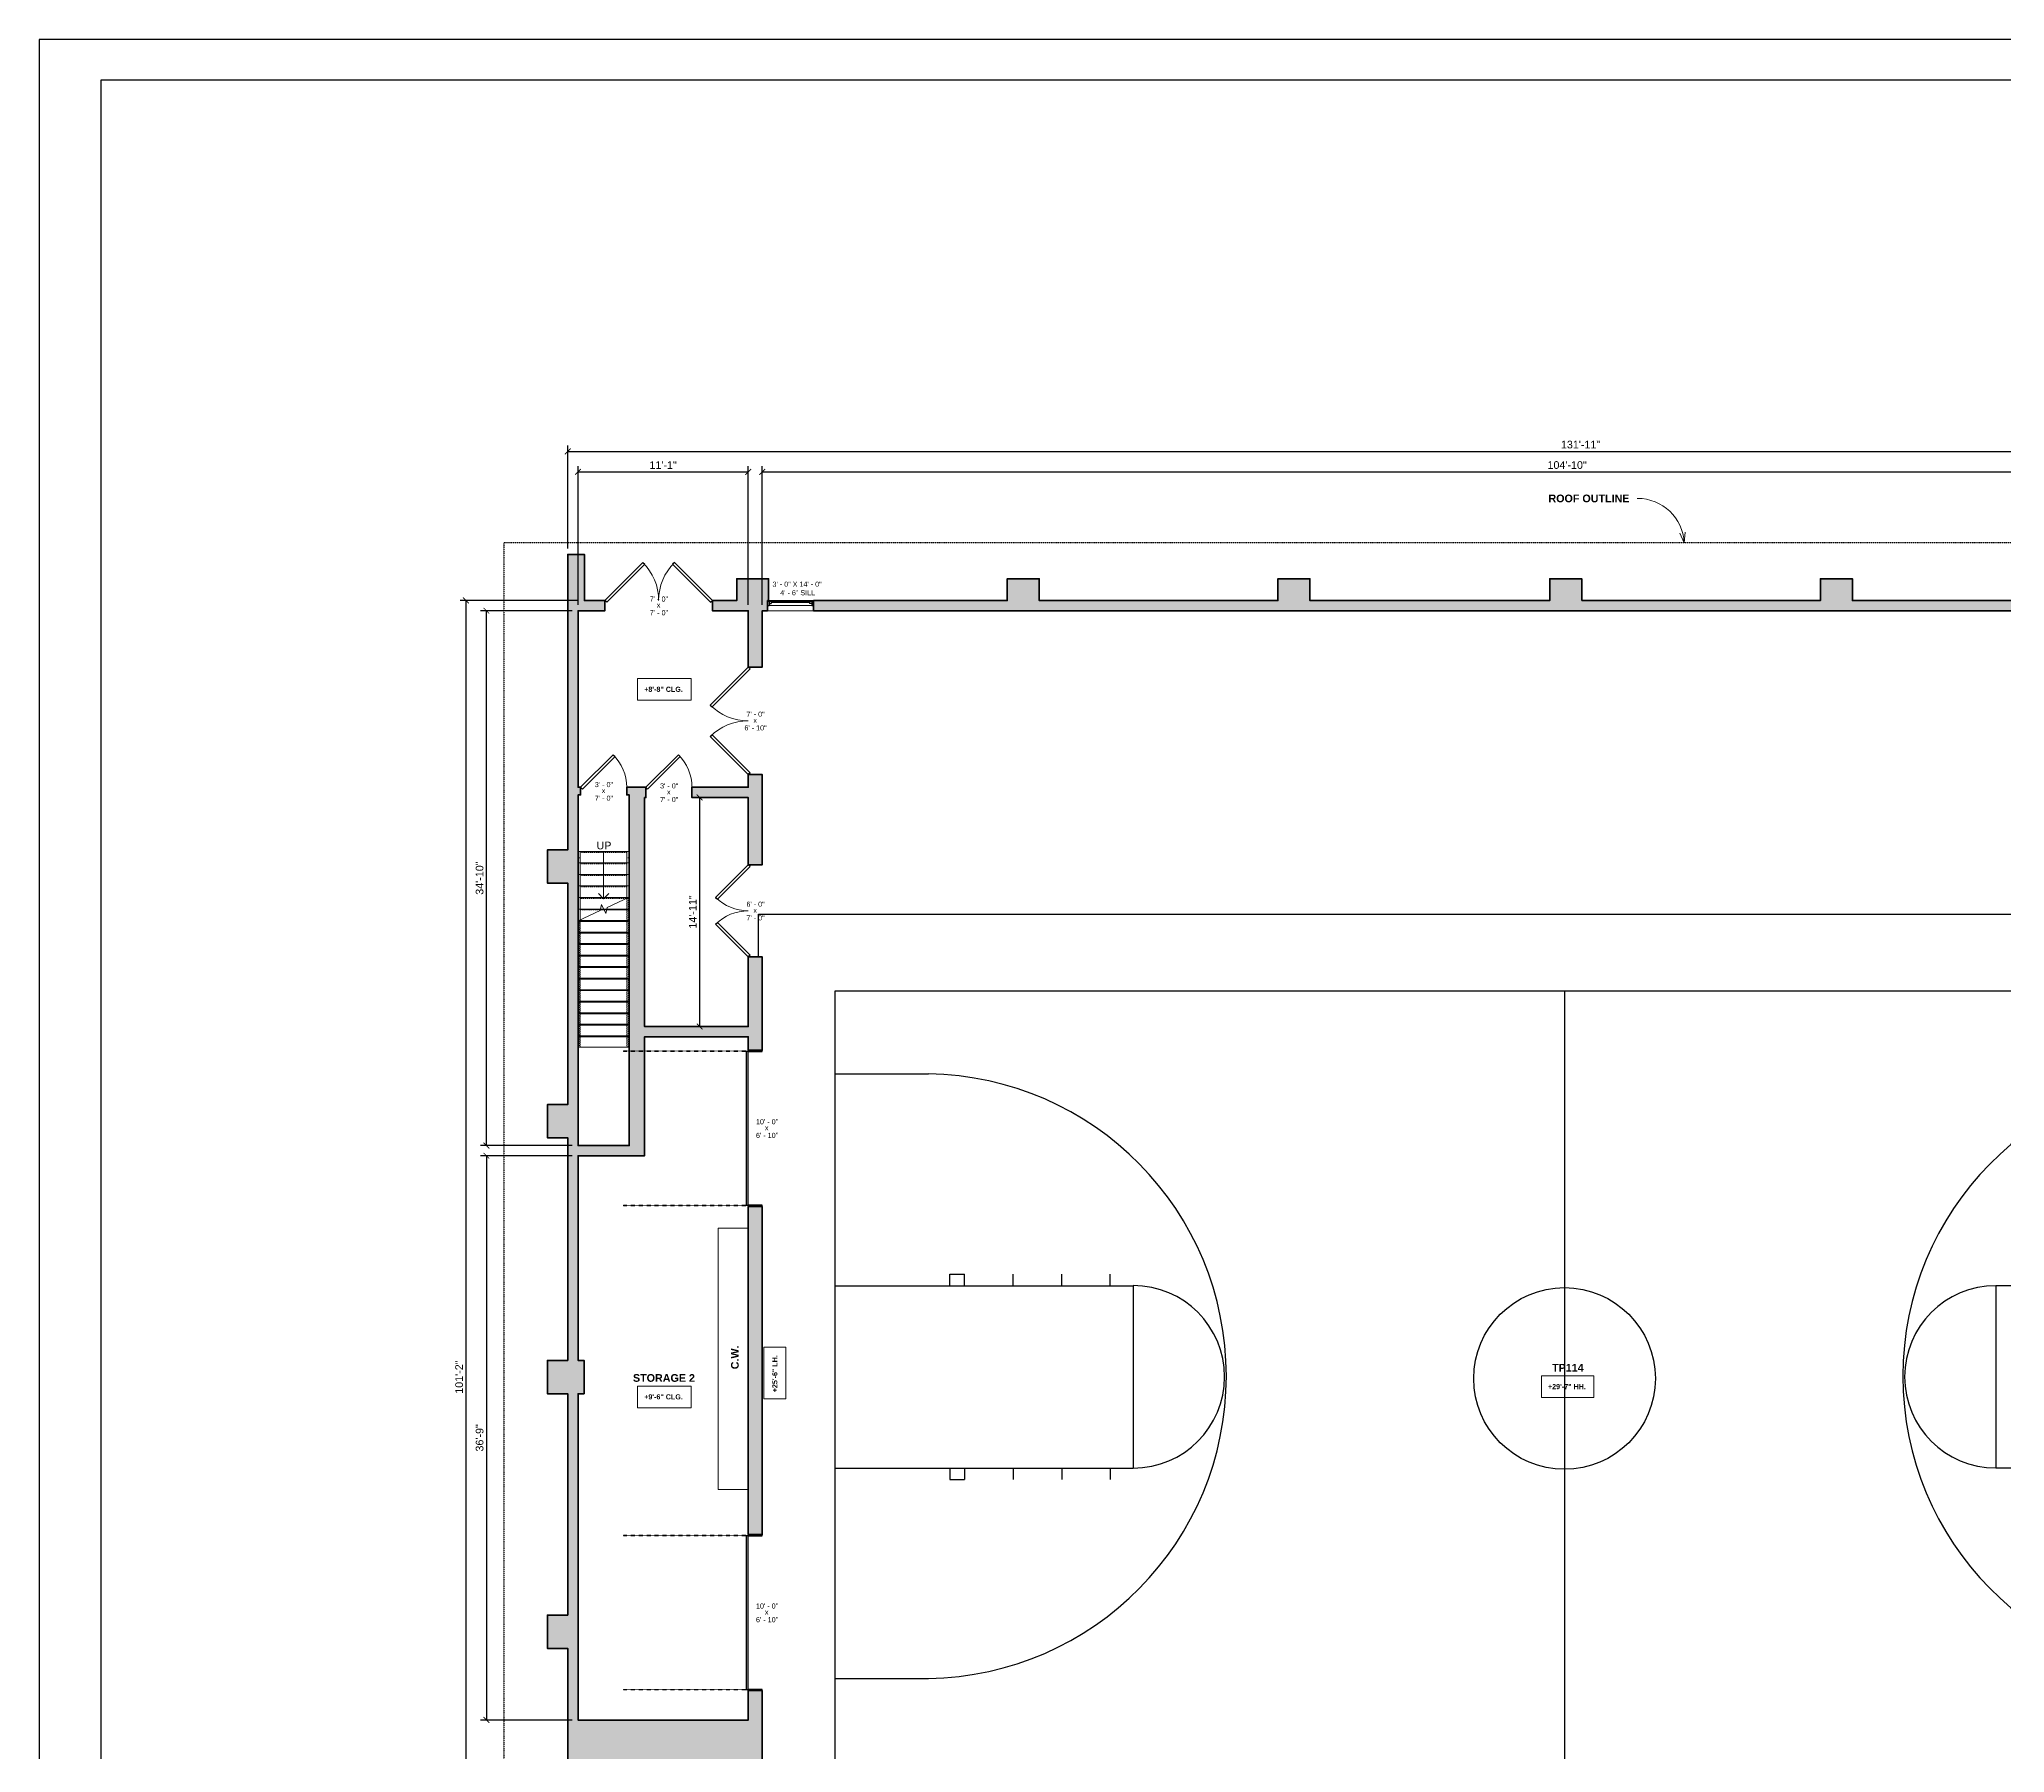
# Model space of a CAD drawing. Header units: inches. Extents: x -2078 to 106214, y -964 to 6385.
# Drawn here: x 46862 to 48398, y 3894 to 5233 of the extents above; entities that cross this region are included whole.
import ezdxf

# ---------------------------------------------------------------- set-up
doc = ezdxf.new("R2010")
doc.units = ezdxf.units.IN
doc.header["$MEASUREMENT"] = 0
for name, pattern in [('Dash', [0.25, 0.125, -0.125]), ('HIDDEN2', [0.1875, 0.125, -0.0625]), ('Overhead 1_16_', [0.101562, 0.0625, -0.039062])]:
    doc.linetypes.add(name, pattern=pattern)
for name, color, linetype, lineweight in [('A-ANNO', 2, 'Continuous', 5), ('A-ANNO-DIMS', 1, 'Continuous', 9), ('A-DETAIL-3', 40, 'Continuous', 15), ('A-DOOR', 1, 'Continuous', 18), ('A-DOOR-FRAM', 1, 'Continuous', 30), ('A-DOOR-HDLN', 1, 'Dash', 18), ('A-GLAZ', 2, 'Continuous', 30), ('A-HIDDEN', 2, 'HIDDEN2', 18), ('A-RAILING', 4, 'Continuous', 9), ('A-STRS', 4, 'Continuous', 9), ('A-STRS-MBND', 31, 'Overhead 1_16_', 9), ('A-WALL', 3, 'Continuous', 40), ('A-WINDOWS', 2, 'Continuous', 18), ('S-STRS-MBND', 31, 'Continuous', 9)]:
    doc.layers.add(name, color=color, linetype=linetype, lineweight=lineweight)
doc.layers.add('A-HATCH', color=9, linetype='Continuous')
doc.layers.add('A-TB', color=7, linetype='Continuous')
doc.styles.add('Arial', font='arial.ttf')
doc.styles.add('Arial_1', font='arial.ttf', dxfattribs={"height": 0.0625})
doc.styles.add('Arial_2', font='arial.ttf', dxfattribs={"height": 3})
doc.styles.add('Arial_B', font='arialbd.ttf', dxfattribs={"height": 4.5})
doc.styles.add('Arial_B_1', font='arialbd.ttf', dxfattribs={"height": 3})
doc.styles.add('JC', font='arial.ttf', dxfattribs={"height": 0.125})
doc.dimstyles.new('JC-DIMS', dxfattribs={"dimtxt": 0.125, "dimasz": 0.09375, "dimexe": 0.09375, "dimexo": 0.09375, "dimgap": 0.046875, "dimtad": 1, "dimdec": 1, "dimzin": 0, "dimdsep": 46, "dimlunit": 4, "dimtxsty": 'JC', "dimblk": 'ARCHTICK', "dimcen": 0.09, "dimclrd": 1, "dimclre": 1, "dimclrt": 256, "dimadec": 0, "dimazin": 0, "dimtfac": 1, "dimtdec": 1, "dimtofl": 0, "dimtmove": 1, "dimatfit": 3, "dimfxl": 1, "dimtolj": 1, "dimtzin": 0, "dimarcsym": 0})

# ---------------------------------------------------------------- blocks, each defined once
blk = doc.blocks.new('Door-Garage-Embossed_Panel - 10 X 6 10-1585612-2-2nd Floor - Athletic Pavilion')
at = {"layer": 'A-DOOR', "lineweight": 30}
for p, q in [((60, -5.625), (-60, -5.625)), ((-60, -5.625), (-60, -7.125)), ((-60, -7.125), (60, -7.125)), ((60, -7.125), (60, -5.625))]:
    blk.add_line(p, q, dxfattribs=at)
at = {"layer": 'A-DOOR-FRAM'}
for p, q in [((-60, 5.375), (-61, 5.375)), ((-61, 5.375), (-61, -5.625)), ((-60, -5.625), (-60, 5.375)), ((60, 5.375), (60, -5.625)), ((61, 5.375), (60, 5.375)), ((61, -5.625), (61, 5.375)), ((-61, -5.625), (-60, -5.625)), ((60, -5.625), (61, -5.625))]:
    blk.add_line(p, q, dxfattribs=at)
at = {"layer": 'A-DOOR-HDLN'}
for p, q in [((-60.5, -5.625), (-60.5, -103.125)), ((-60, -7.125), (-60, -103.125)), ((60, -7.125), (60, -103.125)), ((60.5, -5.625), (60.5, -103.125)), ((-60.5, -103.125), (-60, -103.125)), ((60.5, -103.125), (60, -103.125))]:
    blk.add_line(p, q, dxfattribs=at)
blk = doc.blocks.new('JC_DOUBLE DOOR - DOUBLE DOOR-1585631-2-2nd Floor - Athletic Pavilion')
at = {"layer": 'A-DOOR', "lineweight": 30}
for p, q in [((-36, 5.5), (-10.5, 31)), ((-10.5, 31), (-9.1, 29.5)), ((10.5, 31), (9.1, 29.5)), ((36, 5.5), (10.5, 31)), ((-9.1, 29.5), (-34.6, 4.1)), ((9.1, 29.5), (34.6, 4.1)), ((-34.6, 4.1), (-36, 5.5)), ((34.6, 4.1), (36, 5.5))]:
    blk.add_line(p, q, dxfattribs=at)
at = {"layer": 'A-DOOR', "lineweight": 9}
for centre, start, end in [((-36, 5.5), 0, 45), ((36, 5.5), 135, 180)]:
    blk.add_arc(centre, 36, start, end, dxfattribs=at)
blk = doc.blocks.new('JC_DOUBLE DOOR - DOUBLE DOOR-1585633-2-2nd Floor - Athletic Pavilion')
at = {"layer": 'A-DOOR', "lineweight": 30}
for p, q in [((-42, 5.5), (-12.3, 35.2)), ((-10.9, 33.8), (-40.6, 4.1)), ((-12.3, 35.2), (-10.9, 33.8)), ((12.3, 35.2), (10.9, 33.8)), ((10.9, 33.8), (40.6, 4.1)), ((42, 5.5), (12.3, 35.2)), ((-40.6, 4.1), (-42, 5.5)), ((40.6, 4.1), (42, 5.5))]:
    blk.add_line(p, q, dxfattribs=at)
at = {"layer": 'A-DOOR', "lineweight": 9}
for centre, start, end in [((-42, 5.5), 360, 45), ((42, 5.5), 135, 180)]:
    blk.add_arc(centre, 42, start, end, dxfattribs=at)
blk = doc.blocks.new('JC_DOOR_SINGLE PANEL - SINGLE DOOR-1501324-2-2nd Floor - Athletic Pavilion')
at = {"layer": 'A-DOOR', "lineweight": 30}
for p, q in [((-8.9, -28), (16.6, -2.6)), ((18, -4), (-7.5, -29.5)), ((16.6, -2.6), (18, -4)), ((-7.5, -29.5), (-8.9, -28))]:
    blk.add_line(p, q, dxfattribs=at)
at = {"layer": 'A-DOOR', "lineweight": 9}
blk.add_arc((18, -4), 36, 180, 225, dxfattribs=at)
blk = doc.blocks.new('JC_DOOR_SINGLE PANEL - SINGLE DOOR-1470780-2-2nd Floor - Athletic Pavilion')
at = {"layer": 'A-DOOR', "lineweight": 30}
for p, q in [((-8.9, -27), (16.6, -1.6)), ((18, -3), (-7.5, -28.5)), ((16.6, -1.6), (18, -3)), ((-7.5, -28.5), (-8.9, -27))]:
    blk.add_line(p, q, dxfattribs=at)
at = {"layer": 'A-DOOR', "lineweight": 9}
blk.add_arc((18, -3), 36, 180, 225, dxfattribs=at)
blk = doc.blocks.new('JC_DOUBLE DOOR - DOUBLE DOOR-1501395-2-2nd Floor - Athletic Pavilion')
at = {"layer": 'A-DOOR', "lineweight": 30}
for p, q in [((-42, 4), (-12.3, 33.7)), ((-10.9, 32.3), (-40.6, 2.6)), ((-12.3, 33.7), (-10.9, 32.3)), ((12.3, 33.7), (10.9, 32.3)), ((10.9, 32.3), (40.6, 2.6)), ((42, 4), (12.3, 33.7)), ((-40.6, 2.6), (-42, 4)), ((40.6, 2.6), (42, 4))]:
    blk.add_line(p, q, dxfattribs=at)
at = {"layer": 'A-DOOR', "lineweight": 9}
for centre, start, end in [((-42, 4), 360, 45), ((42, 4), 135, 180)]:
    blk.add_arc(centre, 42, start, end, dxfattribs=at)
blk = doc.blocks.new('JC_WINDOW HUNG - HUNG WINDOW-V1-2-2nd Floor - Athletic Pavilion')
at = {"layer": 'A-GLAZ'}
for p, q in [((-18, 4), (-18, -4)), ((-18, 3.5), (-15, 3.5)), ((-18, 0), (-16.75, 0)), ((-16.75, 3.5), (-16.75, 0)), ((-16.75, 1.75), (-15, 1.75)), ((-15, 3.5), (-15, 1.75)), ((15, 3.5), (18, 3.5)), ((15, 3.5), (15, 1.75)), ((16.75, 1.75), (15, 1.75)), ((16.75, 3.5), (16.75, 0)), ((16.75, 0), (18, 0)), ((18, -4), (18, 4))]:
    blk.add_line(p, q, dxfattribs=at)
at = {"layer": 'A-GLAZ', "lineweight": 9}
for p, q in [((-16.75, 0), (16.75, 0)), ((-15, 3.5), (15, 3.5))]:
    blk.add_line(p, q, dxfattribs=at)
at = {"layer": 'A-GLAZ', "lineweight": 40}
blk.add_line((-15, 2.625), (15, 2.625), dxfattribs=at)
at = {"layer": 'A-WINDOWS'}
for p, q in [((18, 4), (-17.038, 4)), ((-18, -4), (18, -4))]:
    blk.add_line(p, q, dxfattribs=at)
blk = doc.blocks.new('Railing - Railing-1521453-2-2nd Floor - Athletic Pavilion')
at = {"layer": 'A-RAILING', "linetype": 'HIDDEN2'}
for p, q in [((-369.2, 332.6), (-369.2, 233.6)), ((-369.2, 332.6), (-369.2, 233.6)), ((-369.2, 332.6), (-369.2, 233.6)), ((-369.2, 332.6), (-369.2, 233.6)), ((-369.2, 332.6), (-369.2, 233.6)), ((-368.2, 333.1), (-368.2, 233.6)), ((-368.2, 333.1), (-368.2, 233.6)), ((-368.2, 333.1), (-368.2, 233.6)), ((-368.2, 333.1), (-368.2, 233.6)), ((-368.2, 333.1), (-368.2, 233.6)), ((-368.2, 233.6), (-369.2, 233.6)), ((-368.2, 233.6), (-369.2, 233.6)), ((-368.2, 233.6), (-369.2, 233.6)), ((-368.2, 233.6), (-369.2, 233.6)), ((-368.2, 233.6), (-369.2, 233.6))]:
    blk.add_line(p, q, dxfattribs=at)
blk = doc.blocks.new('Railing - Railing-1521457-2-2nd Floor - Athletic Pavilion')
at = {"layer": 'A-RAILING', "linetype": 'HIDDEN2'}
for p, q in [((-331.2, 350.3), (-331.2, 233.6)), ((-331.2, 350.3), (-331.2, 233.6)), ((-331.2, 350.3), (-331.2, 233.6)), ((-331.2, 350.3), (-331.2, 233.6)), ((-331.2, 350.3), (-331.2, 233.6)), ((-330.2, 350.8), (-330.2, 233.6)), ((-330.2, 350.8), (-330.2, 233.6)), ((-330.2, 350.8), (-330.2, 233.6)), ((-330.2, 350.8), (-330.2, 233.6)), ((-330.2, 350.8), (-330.2, 233.6)), ((-330.2, 233.6), (-331.2, 233.6)), ((-330.2, 233.6), (-331.2, 233.6)), ((-330.2, 233.6), (-331.2, 233.6)), ((-330.2, 233.6), (-331.2, 233.6)), ((-330.2, 233.6), (-331.2, 233.6))]:
    blk.add_line(p, q, dxfattribs=at)
blk = doc.blocks.new('Top Rail Type - Top Rail_Internal_-1521463-2-2nd Floor - Athletic Pavilion')
at = {"layer": 'A-RAILING'}
for p, q in [((-369.5, 386.7), (-369.5, 380.7)), ((-368, 380.7), (-368, 386.7))]:
    blk.add_line(p, q, dxfattribs=at)
at = {"layer": 'A-RAILING', "flags": 128}
for points in [[(-368.8, 386.7), (-368.7, 386.7), (-368.6, 386.7)], [(-368.6, 381.8), (-368.7, 381.8), (-368.8, 381.8)]]:
    blk.add_lwpolyline(points, dxfattribs=at)
blk = doc.blocks.new('Top Rail Type - Top Rail_Internal_-V2-2-2nd Floor - Athletic Pavilion')
at = {"layer": 'A-RAILING'}
for p, q in [((-368, 386.7), (-369.5, 386.7)), ((-369.5, 386.7), (-369.5, 332.5)), ((-368, 386.7), (-368, 333.2)), ((-369.5, 332.5), (-368, 333.2))]:
    blk.add_line(p, q, dxfattribs=at)
at = {"layer": 'A-RAILING', "linetype": 'HIDDEN2'}
for p, q in [((-369.5, 332.5), (-369.5, 233.6)), ((-368, 333.2), (-368, 233.6)), ((-368, 233.6), (-369.5, 233.6))]:
    blk.add_line(p, q, dxfattribs=at)
blk = doc.blocks.new('Top Rail Type - Top Rail_Internal_-1521474-2-2nd Floor - Athletic Pavilion')
at = {"layer": 'A-RAILING'}
for p, q in [((-331.5, 386.7), (-331.5, 380.7)), ((-330, 380.7), (-330, 386.7))]:
    blk.add_line(p, q, dxfattribs=at)
at = {"layer": 'A-RAILING', "flags": 128}
for points in [[(-330.8, 386.7), (-330.7, 386.7), (-330.6, 386.7)], [(-330.6, 381.8), (-330.7, 381.8), (-330.8, 381.8)]]:
    blk.add_lwpolyline(points, dxfattribs=at)
blk = doc.blocks.new('Top Rail Type - Top Rail_Internal_-V3-2-2nd Floor - Athletic Pavilion')
at = {"layer": 'A-RAILING'}
for p, q in [((-330, 386.7), (-331.5, 386.7)), ((-331.5, 386.7), (-331.5, 350.2)), ((-330, 386.7), (-330, 350.9)), ((-331.5, 350.2), (-330, 350.9))]:
    blk.add_line(p, q, dxfattribs=at)
at = {"layer": 'A-RAILING', "linetype": 'HIDDEN2'}
for p, q in [((-331.5, 350.2), (-331.5, 233.6)), ((-330, 350.9), (-330, 233.6)), ((-330, 233.6), (-331.5, 233.6))]:
    blk.add_line(p, q, dxfattribs=at)
blk = doc.blocks.new('_ArchTick')
at = {"color": 0, "linetype": 'ByBlock', "const_width": 0.15}
blk.add_lwpolyline([(-0.5, -0.5), (0.5, 0.5)], dxfattribs=at)
blk = doc.blocks.new('*D1950')
at = {"layer": 'A-ANNO-DIMS', "color": 1, "lineweight": -2, "transparency": 16777216}
for p, q in [((47278.4, 4360.1), (47206.8, 4360.1)), ((47211.3, 4360.1), (47211.3, 3919.1)), ((47278.4, 3919.1), (47206.8, 3919.1))]:
    blk.add_line(p, q, dxfattribs=at)
at = {"layer": 'Defpoints', "color": 0, "transparency": 16777216}
for p in [(47282.9, 4360.1), (47211.3, 3919.1), (47282.9, 3919.1)]:
    blk.add_point(p, dxfattribs=at)
at = {"layer": 'A-ANNO-DIMS', "color": 1, "lineweight": -2, "transparency": 16777216, "xscale": 4.5, "yscale": 4.5, "zscale": 4.5}
for p, rotation in [((47211.3, 4360.1), 90), ((47211.3, 3919.1), 270)]:
    blk.add_blockref('_ArchTick', p, dxfattribs=dict(at, rotation=rotation))
at = {"layer": 'A-ANNO-DIMS', "color": 2, "transparency": 16777216, "insert": (47206, 4139.6), "char_height": 6, "width": 0.487, "attachment_point": 5, "rotation": 90, "style": 'JC'}
blk.add_mtext('\\A1;36\'-9"', dxfattribs=at)
blk = doc.blocks.new('*D1952')
at = {"layer": 'A-ANNO-DIMS', "color": 1, "lineweight": -2, "transparency": 16777216}
for p, q in [((47278.4, 4786.1), (47206.8, 4786.1)), ((47211.3, 4368.1), (47211.3, 4786.1)), ((47278.4, 4368.1), (47206.8, 4368.1))]:
    blk.add_line(p, q, dxfattribs=at)
at = {"layer": 'Defpoints', "color": 0, "transparency": 16777216}
for p in [(47211.3, 4786.1), (47282.9, 4786.1), (47282.9, 4368.1)]:
    blk.add_point(p, dxfattribs=at)
at = {"layer": 'A-ANNO-DIMS', "color": 1, "lineweight": -2, "transparency": 16777216, "xscale": 4.5, "yscale": 4.5, "zscale": 4.5}
for p, rotation in [((47211.3, 4786.1), 90), ((47211.3, 4368.1), 270)]:
    blk.add_blockref('_ArchTick', p, dxfattribs=dict(at, rotation=rotation))
at = {"layer": 'A-ANNO-DIMS', "color": 2, "transparency": 16777216, "insert": (47206, 4577.1), "char_height": 6, "width": 0.574, "attachment_point": 5, "rotation": 90, "style": 'JC'}
blk.add_mtext('\\A1;34\'-10"', dxfattribs=at)
blk = doc.blocks.new('*D1954')
at = {"layer": 'A-ANNO-DIMS', "color": 1, "lineweight": -2, "transparency": 16777216}
for p, q in [((47282.9, 4790.6), (47282.9, 4899.1)), ((47282.9, 4894.6), (47415.9, 4894.6)), ((47415.9, 4790.6), (47415.9, 4899.1))]:
    blk.add_line(p, q, dxfattribs=at)
at = {"layer": 'Defpoints', "color": 0, "transparency": 16777216}
for p in [(47415.9, 4894.6), (47282.9, 4786.1), (47415.9, 4786.1)]:
    blk.add_point(p, dxfattribs=at)
at = {"layer": 'A-ANNO-DIMS', "color": 1, "lineweight": -2, "transparency": 16777216, "xscale": 4.5, "yscale": 4.5, "zscale": 4.5, "rotation": 180}
blk.add_blockref('_ArchTick', (47282.9, 4894.6), dxfattribs=at)
at = {"layer": 'A-ANNO-DIMS', "color": 1, "lineweight": -2, "transparency": 16777216, "xscale": 4.5, "yscale": 4.5, "zscale": 4.5}
blk.add_blockref('_ArchTick', (47415.9, 4894.6), dxfattribs=at)
at = {"layer": 'A-ANNO-DIMS', "color": 2, "transparency": 16777216, "insert": (47349.4, 4899.9), "char_height": 6, "width": 0.487, "attachment_point": 5, "style": 'JC'}
blk.add_mtext('\\A1;11\'-1"', dxfattribs=at)
blk = doc.blocks.new('*D1956')
at = {"layer": 'A-ANNO-DIMS', "color": 1, "lineweight": -2, "transparency": 16777216}
for p, q in [((47283.4, 4794.1), (47190.8, 4794.1)), ((47195.3, 4794.1), (47195.3, 3580.1)), ((47283.4, 3580.1), (47190.8, 3580.1))]:
    blk.add_line(p, q, dxfattribs=at)
at = {"layer": 'Defpoints', "color": 0, "transparency": 16777216}
for p in [(47287.9, 4794.1), (47195.3, 3580.1), (47287.9, 3580.1)]:
    blk.add_point(p, dxfattribs=at)
at = {"layer": 'A-ANNO-DIMS', "color": 1, "lineweight": -2, "transparency": 16777216, "xscale": 4.5, "yscale": 4.5, "zscale": 4.5}
for p, rotation in [((47195.3, 4794.1), 90), ((47195.3, 3580.1), 270)]:
    blk.add_blockref('_ArchTick', p, dxfattribs=dict(at, rotation=rotation))
at = {"layer": 'A-ANNO-DIMS', "color": 2, "transparency": 16777216, "insert": (47190, 4187.1), "char_height": 6, "width": 0.574, "attachment_point": 5, "rotation": 90, "style": 'JC'}
blk.add_mtext('\\A1;101\'-2"', dxfattribs=at)
blk = doc.blocks.new('*D1958')
at = {"layer": 'A-ANNO-DIMS', "color": 1, "lineweight": -2, "transparency": 16777216}
for p, q in [((47426.9, 4790.6), (47426.9, 4899.1)), ((47426.9, 4894.6), (48684.9, 4894.6)), ((48684.9, 4790.6), (48684.9, 4899.1))]:
    blk.add_line(p, q, dxfattribs=at)
at = {"layer": 'Defpoints', "color": 0, "transparency": 16777216}
for p in [(48684.9, 4894.6), (47426.9, 4786.1), (48684.9, 4786.1)]:
    blk.add_point(p, dxfattribs=at)
at = {"layer": 'A-ANNO-DIMS', "color": 1, "lineweight": -2, "transparency": 16777216, "xscale": 4.5, "yscale": 4.5, "zscale": 4.5, "rotation": 180}
blk.add_blockref('_ArchTick', (47426.9, 4894.6), dxfattribs=at)
at = {"layer": 'A-ANNO-DIMS', "color": 1, "lineweight": -2, "transparency": 16777216, "xscale": 4.5, "yscale": 4.5, "zscale": 4.5}
blk.add_blockref('_ArchTick', (48684.9, 4894.6), dxfattribs=at)
at = {"layer": 'A-ANNO-DIMS', "color": 2, "transparency": 16777216, "insert": (48055.9, 4899.9), "char_height": 6, "width": 0.66, "attachment_point": 5, "style": 'JC'}
blk.add_mtext('\\A1;104\'-10"', dxfattribs=at)
blk = doc.blocks.new('*D1962')
at = {"layer": 'A-ANNO-DIMS', "color": 1, "lineweight": -2, "transparency": 16777216}
for p, q in [((47274.9, 4834.6), (47274.9, 4915.1)), ((47274.9, 4910.6), (48857.9, 4910.6)), ((48857.9, 4834.6), (48857.9, 4915.1))]:
    blk.add_line(p, q, dxfattribs=at)
at = {"layer": 'Defpoints', "color": 0, "transparency": 16777216}
for p in [(48857.9, 4910.6), (47274.9, 4830.1), (48857.9, 4830.1)]:
    blk.add_point(p, dxfattribs=at)
at = {"layer": 'A-ANNO-DIMS', "color": 1, "lineweight": -2, "transparency": 16777216, "xscale": 4.5, "yscale": 4.5, "zscale": 4.5, "rotation": 180}
blk.add_blockref('_ArchTick', (47274.9, 4910.6), dxfattribs=at)
at = {"layer": 'A-ANNO-DIMS', "color": 1, "lineweight": -2, "transparency": 16777216, "xscale": 4.5, "yscale": 4.5, "zscale": 4.5}
blk.add_blockref('_ArchTick', (48857.9, 4910.6), dxfattribs=at)
at = {"layer": 'A-ANNO-DIMS', "color": 2, "transparency": 16777216, "insert": (48066.4, 4915.9), "char_height": 6, "width": 0.66, "attachment_point": 5, "style": 'JC'}
blk.add_mtext('\\A1;131\'-11"', dxfattribs=at)
blk = doc.blocks.new('JC- existing door Tag_quad - JC- existing door Tag_quad-839775-2-2nd Floor - Athletic Pavilion')
at = {"layer": 'A-ANNO', "insert": (-0.023, 0.038), "char_height": 0.0625, "width": 0.0505, "attachment_point": 1, "style": 'Arial_1', "bg_fill": 3, "box_fill_scale": 1.25, "bg_fill_color": 256, "bg_fill_true_color": 13158600, "bg_fill_transparency": 0}
blk.add_mtext('x', dxfattribs=at)
blk = doc.blocks.new('*D2000')
at = {"layer": 'A-ANNO-DIMS', "color": 1, "lineweight": -2, "transparency": 16777216}
for p, q in [((47379.1, 4640.1), (47373.4, 4640.1)), ((47377.9, 4640.1), (47377.9, 4461.1)), ((47379.1, 4461.1), (47373.4, 4461.1))]:
    blk.add_line(p, q, dxfattribs=at)
at = {"layer": 'Defpoints', "color": 0, "transparency": 16777216}
for p in [(47383.6, 4640.1), (47377.9, 4461.1), (47383.6, 4461.1)]:
    blk.add_point(p, dxfattribs=at)
at = {"layer": 'A-ANNO-DIMS', "color": 1, "lineweight": -2, "transparency": 16777216, "xscale": 4.5, "yscale": 4.5, "zscale": 4.5}
for p, rotation in [((47377.9, 4640.1), 90), ((47377.9, 4461.1), 270)]:
    blk.add_blockref('_ArchTick', p, dxfattribs=dict(at, rotation=rotation))
at = {"layer": 'A-ANNO-DIMS', "color": 2, "transparency": 16777216, "insert": (47372.6, 4550.6), "char_height": 6, "width": 0.574, "attachment_point": 5, "rotation": 90, "style": 'JC'}
blk.add_mtext('\\A1;14\'-11"', dxfattribs=at)
blk = doc.blocks.new('JC_TB_48x36 - JC_TB_4836-1441736-Floor Plans')
at = {"layer": 'A-TB'}
for p, q in [((-0.003, 24.012), (-0.003, -11.988)), ((47.997, 24.012), (-0.003, 24.012)), ((0.747, 23.512), (0.747, -11.488)), ((47.497, 23.512), (0.747, 23.512))]:
    blk.add_line(p, q, dxfattribs=at)
blk = doc.blocks.new('6va8dsad65')
at = {"layer": 'A-HATCH', "color": 254}
for p, q in [((4397.9, 4473.1), (5657.9, 4473.1)), ((4397.9, 4439.6), (4397.9, 4473.1)), ((5657.9, 4473.1), (5657.9, 4454.3)), ((4457.9, 4413.1), (5597.9, 4413.1)), ((4457.9, 3807.1), (4457.9, 4413.1)), ((5027.9, 4413.1), (5027.9, 3807.1)), ((5597.9, 4413.1), (5597.9, 3807.1)), ((4457.9, 4348.1), (4530.8, 4348.1)), ((5525.1, 4348.1), (5597.9, 4348.1)), ((4457.9, 4182.6), (4690.9, 4182.6)), ((4547.4, 4182.6), (4547.4, 4191.6)), ((4547.4, 4191.6), (4558.9, 4191.6)), ((4558.9, 4182.6), (4558.9, 4191.6)), ((4596.9, 4182.6), (4596.9, 4191.6)), ((4634.9, 4182.6), (4634.9, 4191.6)), ((4672.9, 4182.6), (4672.9, 4191.6)), ((4690.9, 4182.6), (4690.9, 4040.1)), ((5597.9, 4182.6), (5364.9, 4182.6)), ((5364.9, 4182.6), (5364.9, 4040.1)), ((5382.9, 4182.6), (5382.9, 4191.6)), ((5420.9, 4182.6), (5420.9, 4191.6)), ((5458.9, 4182.6), (5458.9, 4191.6)), ((5496.9, 4182.6), (5496.9, 4191.6)), ((5508.4, 4191.6), (5496.9, 4191.6)), ((5508.4, 4182.6), (5508.4, 4191.6)), ((4457.9, 4040.1), (4690.9, 4040.1)), ((4547.4, 4040.1), (4547.4, 4031.1)), ((4558.9, 4040.1), (4558.9, 4031.1)), ((4596.9, 4040.1), (4596.9, 4031.1)), ((4634.9, 4040.1), (4634.9, 4031.1)), ((4672.9, 4040.1), (4672.9, 4031.1)), ((5597.9, 4040.1), (5364.9, 4040.1)), ((5382.9, 4040.1), (5382.9, 4031.1)), ((5420.9, 4040.1), (5420.9, 4031.1)), ((5458.9, 4040.1), (5458.9, 4031.1)), ((5496.9, 4040.1), (5496.9, 4031.1)), ((5508.4, 4040.1), (5508.4, 4031.1)), ((4547.4, 4031.1), (4558.9, 4031.1)), ((5508.4, 4031.1), (5496.9, 4031.1)), ((4457.9, 3875.7), (4530.8, 3875.7)), ((5525.1, 3875.7), (5597.9, 3875.7)), ((5657.9, 3796.3), (5657.9, 3868.3)), ((5597.9, 3807.1), (4457.9, 3807.1)), ((4397.9, 3747.1), (4397.9, 3786.1)), ((5657.9, 3747.1), (5657.9, 3785.3)), ((4397.9, 3747.1), (5657.9, 3747.1))]:
    blk.add_line(p, q, dxfattribs=at)
blk.add_circle((5027.9, 4110.1), 71, dxfattribs=at)
for centre, radius, start, end in [((4527.4, 4111.9), 236.2, 270.8301, 89.1699), ((5528.5, 4111.9), 236.2, 90.8301, 269.1699), ((4690.9, 4111.4), 71.3, 270, 90), ((5364.9, 4111.4), 71.2, 90, 270)]:
    blk.add_arc(centre, radius, start, end, dxfattribs=at)

msp = doc.modelspace()

# ---------------------------------------------------------------- linework, layer by layer
at = {"layer": 'A-ANNO', "color": 250}
msp.add_line((48110.924, 4873.835), (48110.753, 4873.835), dxfattribs=at)
at = {"layer": 'A-ANNO'}
for p, q in [((48147.418, 4839.258), (48144, 4846.802)), ((48147.418, 4839.258), (48148.23, 4847.501)), ((47302.923, 4597.981), (47302.923, 4588.974)), ((47302.923, 4588.974), (47302.923, 4579.968)), ((47302.923, 4579.968), (47302.923, 4570.962)), ((47302.923, 4560.949), (47298.923, 4564.949)), ((47302.923, 4570.962), (47302.923, 4561.955)), ((47302.923, 4560.949), (47306.923, 4564.949)), ((47302.923, 4561.955), (47302.923, 4560.949))]:
    msp.add_line(p, q, dxfattribs=at)
at = {"layer": 'A-ANNO', "flags": 128}
for points in [[(47329.504, 4733.127), (47371.24, 4733.127), (47371.24, 4716.059), (47329.504, 4716.059)], [(47428.23, 4170.136), (47428.23, 4210.536), (47445.299, 4210.536), (47445.299, 4170.136)], [(47329.504, 4180.127), (47371.24, 4180.127), (47371.24, 4163.059), (47329.504, 4163.059)], [(48035.831, 4188.127), (48076.912, 4188.127), (48076.912, 4171.059), (48035.831, 4171.059)]]:
    msp.add_lwpolyline(points, close=True, dxfattribs=at)
at = {"layer": 'A-ANNO'}
msp.add_arc((48110.924, 4837.288), 36.547, 3.090477, 90, dxfattribs=at)
at = {"layer": 'A-DETAIL-3'}
for p, q in [((47392.396, 4099.291), (47392.396, 4303.541)), ((47392.396, 4303.541), (47415.923, 4303.541)), ((47392.396, 4099.291), (47415.923, 4099.291))]:
    msp.add_line(p, q, dxfattribs=at)
at = {"layer": 'A-STRS'}
for p, q in [((47283.173, 4597.981), (47282.923, 4597.981)), ((47322.923, 4597.981), (47282.923, 4597.981)), ((47321.173, 4597.981), (47284.673, 4597.981)), ((47322.923, 4597.981), (47322.673, 4597.981)), ((47283.173, 4588.974), (47282.923, 4588.974)), ((47322.923, 4588.974), (47282.923, 4588.974)), ((47283.173, 4579.968), (47282.923, 4579.968)), ((47322.923, 4579.968), (47282.923, 4579.968)), ((47321.173, 4588.974), (47284.673, 4588.974)), ((47321.173, 4579.968), (47284.673, 4579.968)), ((47322.923, 4588.974), (47322.673, 4588.974)), ((47322.923, 4579.968), (47322.673, 4579.968)), ((47283.173, 4570.962), (47282.923, 4570.962)), ((47322.923, 4570.962), (47282.923, 4570.962)), ((47283.173, 4561.955), (47282.923, 4561.955)), ((47322.923, 4561.955), (47282.923, 4561.955)), ((47321.173, 4570.962), (47284.673, 4570.962)), ((47321.173, 4561.955), (47284.673, 4561.955)), ((47322.923, 4570.962), (47322.673, 4570.962)), ((47283.173, 4552.949), (47282.923, 4552.949)), ((47322.923, 4552.949), (47282.923, 4552.949)), ((47300.512, 4552.949), (47284.673, 4552.949)), ((47303.273, 4552.199), (47300.33, 4552.199)), ((47302.923, 4552.949), (47300.512, 4552.949)), ((47305.334, 4552.949), (47302.923, 4552.949)), ((47322.923, 4552.199), (47305.151, 4552.199)), ((47322.923, 4552.949), (47305.334, 4552.949)), ((47282.923, 4543.942), (47282.923, 4543.623)), ((47283.173, 4543.942), (47282.923, 4543.942)), ((47322.923, 4543.942), (47282.923, 4543.942)), ((47322.923, 4543.192), (47282.923, 4543.192)), ((47322.923, 4534.936), (47282.923, 4534.936)), ((47322.923, 4534.936), (47282.923, 4534.936)), ((47322.923, 4534.186), (47282.923, 4534.186)), ((47322.923, 4543.942), (47283.609, 4543.942)), ((47322.923, 4525.93), (47282.923, 4525.93)), ((47322.923, 4525.93), (47282.923, 4525.93)), ((47322.923, 4525.18), (47282.923, 4525.18)), ((47322.923, 4516.923), (47282.923, 4516.923)), ((47322.923, 4516.923), (47282.923, 4516.923)), ((47322.923, 4516.173), (47282.923, 4516.173)), ((47322.923, 4507.917), (47282.923, 4507.917)), ((47322.923, 4507.917), (47282.923, 4507.917)), ((47322.923, 4507.167), (47282.923, 4507.167)), ((47322.923, 4498.911), (47282.923, 4498.911)), ((47322.923, 4498.911), (47282.923, 4498.911)), ((47322.923, 4498.161), (47282.923, 4498.161)), ((47322.923, 4489.904), (47282.923, 4489.904)), ((47322.923, 4489.904), (47282.923, 4489.904)), ((47322.923, 4489.154), (47282.923, 4489.154)), ((47322.923, 4480.898), (47282.923, 4480.898)), ((47322.923, 4480.898), (47282.923, 4480.898)), ((47322.923, 4480.148), (47282.923, 4480.148)), ((47322.923, 4471.891), (47282.923, 4471.891)), ((47322.923, 4471.891), (47282.923, 4471.891)), ((47322.923, 4471.141), (47282.923, 4471.141)), ((47322.923, 4462.885), (47282.923, 4462.885)), ((47322.923, 4462.885), (47282.923, 4462.885)), ((47322.923, 4462.135), (47282.923, 4462.135)), ((47322.923, 4453.879), (47282.923, 4453.879)), ((47322.923, 4453.879), (47282.923, 4453.879)), ((47322.923, 4453.129), (47282.923, 4453.129)), ((47322.923, 4444.872), (47282.923, 4444.872)), ((47322.923, 4444.872), (47282.923, 4444.872))]:
    msp.add_line(p, q, dxfattribs=at)
at = {"layer": 'A-STRS', "linetype": 'HIDDEN2'}
for p, q in [((47283.173, 4597.231), (47282.923, 4597.231)), ((47321.173, 4597.231), (47284.673, 4597.231)), ((47322.923, 4597.231), (47322.673, 4597.231)), ((47283.173, 4588.224), (47282.923, 4588.224)), ((47283.173, 4579.218), (47282.923, 4579.218)), ((47321.173, 4588.224), (47284.673, 4588.224)), ((47321.173, 4579.218), (47284.673, 4579.218)), ((47322.923, 4588.224), (47322.673, 4588.224)), ((47322.923, 4579.218), (47322.673, 4579.218)), ((47283.173, 4570.212), (47282.923, 4570.212)), ((47321.173, 4570.212), (47284.673, 4570.212)), ((47322.923, 4570.212), (47322.673, 4570.212)), ((47283.173, 4561.205), (47282.923, 4561.205)), ((47283.173, 4552.199), (47282.923, 4552.199)), ((47320.629, 4561.205), (47284.673, 4561.205)), ((47300.33, 4552.199), (47284.673, 4552.199)), ((47305.151, 4552.199), (47303.273, 4552.199))]:
    msp.add_line(p, q, dxfattribs=at)
at = {"layer": 'A-STRS-MBND'}
for p, q in [((47322.923, 4561.955), (47322.237, 4561.955)), ((47322.923, 4561.205), (47320.629, 4561.205)), ((47322.923, 4551.405), (47322.923, 4444.872)), ((47282.923, 4543.623), (47282.923, 4444.872))]:
    msp.add_line(p, q, dxfattribs=at)
at = {"layer": 'S-STRS-MBND'}
for p, q in [((47305.642, 4554.217), (47322.923, 4562.275)), ((47282.923, 4543.623), (47300.204, 4551.681)), ((47300.204, 4551.681), (47301.338, 4556.348)), ((47301.338, 4556.348), (47304.508, 4549.55)), ((47304.508, 4549.55), (47305.642, 4554.217))]:
    msp.add_line(p, q, dxfattribs=at)

# ---------------------------------------------------------------- block references
at = {"layer": 'A-RAILING'}
for name in ['Top Rail Type - Top Rail_Internal_-1521463-2-2nd Floor - Athletic Pavilion', 'Top Rail Type - Top Rail_Internal_-V2-2-2nd Floor - Athletic Pavilion', 'Top Rail Type - Top Rail_Internal_-1521474-2-2nd Floor - Athletic Pavilion', 'Top Rail Type - Top Rail_Internal_-V3-2-2nd Floor - Athletic Pavilion', 'Railing - Railing-1521457-2-2nd Floor - Athletic Pavilion', 'Railing - Railing-1521453-2-2nd Floor - Athletic Pavilion']:
    msp.add_blockref(name, (47652.634, 4211.245), dxfattribs=at)
at = {"layer": 'A-WINDOWS'}
msp.add_blockref('JC_WINDOW HUNG - HUNG WINDOW-V1-2-2nd Floor - Athletic Pavilion', (47448.923, 4790.059), dxfattribs=at)

# ---------------------------------------------------------------- texts
at = {"layer": 'A-ANNO', "attachment_point": 1}
for s, insert, char_height, width, style in [('ROOF OUTLINE', (48041.3, 4876.835), 6, 77.972, 'Arial_B'), ('3\' - 0" X 14\' - 0"', (47434.904, 4808.802), 4, 48.48, 'Arial_2'), ('4\' - 6" SILL', (47440.904, 4802.135), 4, 34.138, 'Arial_2'), ('+8\'-8" CLG.', (47334.624, 4726.674), 4, 37.976, 'Arial_B_1'), ('TP114', (48044.163, 4197.433), 6, 92.314, 'Arial_B'), ('STORAGE 2', (47325.834, 4189.433), 6, 59.388, 'Arial_B'), ('+29\'-7" HH.', (48040.951, 4181.674), 4, 37.168, 'Arial_B_1'), ('+9\'-6" CLG.', (47334.624, 4173.674), 4, 37.976, 'Arial_B_1')]:
    msp.add_mtext(s, dxfattribs=dict(at, insert=insert, char_height=char_height, width=width, style=style))
at = {"layer": 'A-ANNO', "char_height": 4, "attachment_point": 1, "style": 'Arial_2', "bg_fill": 3, "box_fill_scale": 1.25, "bg_fill_color": 256, "bg_fill_true_color": 13158600, "bg_fill_transparency": 0}
for s, insert, width in [('7\' - 0"', (47339.037, 4797.196), 17.978), ('7\' - 0"', (47414.537, 4707.196), 17.978), ('3\' - 0"', (47296.037, 4652.196), 17.978), ('3\' - 0"', (47347.037, 4651.196), 17.978), ('6\' - 0"', (47414.537, 4558.696), 17.978), ('10\' - 0"', (47421.962, 4388.696), 21.816), ('10\' - 0"', (47421.962, 4010.196), 21.816)]:
    msp.add_mtext(s, dxfattribs=dict(at, insert=insert, width=width))
at = {"layer": 'A-ANNO', "insert": (47297.376, 4605.589), "char_height": 6, "width": 13.90064, "attachment_point": 1, "line_spacing_factor": 0.941778, "style": 'Arial'}
msp.add_mtext('UP', dxfattribs=at)
at = {"layer": 'A-ANNO', "attachment_point": 1, "rotation": 90}
for s, insert, char_height, width, style in [('C.W.', (47402.501, 4193.237), 6, 22.624, 'Arial_B'), ('+25\'-6" LH.', (47434.684, 4175.256), 4, 36.36, 'Arial_B_1')]:
    msp.add_mtext(s, dxfattribs=dict(at, insert=insert, char_height=char_height, width=width, style=style))

# ---------------------------------------------------------------- dimensions: what is measured, and where the dimension line sits
at = {"layer": 'A-ANNO-DIMS'}
for base, p1, p2, picture, middle in [((48857.923, 4910.62), (47274.923, 4830.059), (48857.923, 4830.059), '*D1962', (48066.423, 4915.935)), ((48684.923, 4894.62), (47426.923, 4786.059), (48684.923, 4786.059), '*D1958', (48055.923, 4899.933))]:
    dim = msp.add_linear_dim(base=base, p1=p1, p2=p2, dimstyle='JC-DIMS', override={"dimclrt": 2}, dxfattribs=at)
    dim.commit()
    dim.dimension.update_dxf_attribs({"geometry": picture, "text_midpoint": middle})
for base, p1, p2, picture, middle in [((47211.347, 4786.059), (47282.923, 4368.059), (47282.923, 4786.059), '*D1952', (47206.032, 4577.059)), ((47211.347, 3919.059), (47282.923, 4360.059), (47282.923, 3919.059), '*D1950', (47206.032, 4139.559))]:
    dim = msp.add_linear_dim(base=base, p1=p1, p2=p2, angle=90, dimstyle='JC-DIMS', override={"dimclrt": 2}, dxfattribs=at)
    dim.commit()
    dim.dimension.update_dxf_attribs({"geometry": picture, "text_midpoint": middle})

# ---------------------------------------------------------------- next in the draw order: texts
at = {"layer": 'A-ANNO', "char_height": 4, "attachment_point": 1, "style": 'Arial_2', "bg_fill": 3, "box_fill_scale": 1.25, "bg_fill_color": 256, "bg_fill_true_color": 13158600, "bg_fill_transparency": 0}
for s, insert, width in [('7\' - 0"', (47339.037, 4786.515), 17.978), ('6\' - 10"', (47412.962, 4696.515), 21.816), ('7\' - 0"', (47296.037, 4641.515), 17.978), ('7\' - 0"', (47347.037, 4640.515), 17.978), ('7\' - 0"', (47414.537, 4548.015), 17.978), ('6\' - 10"', (47421.962, 4378.015), 21.816), ('6\' - 10"', (47421.962, 3999.515), 21.816)]:
    msp.add_mtext(s, dxfattribs=dict(at, insert=insert, width=width))

# ---------------------------------------------------------------- next in the draw order: block references
at = {"layer": 'A-DOOR'}
msp.add_blockref('JC_DOUBLE DOOR - DOUBLE DOOR-1501395-2-2nd Floor - Athletic Pavilion', (47345.923, 4790.059), dxfattribs=at)
for name, p, rotation in [('JC_DOUBLE DOOR - DOUBLE DOOR-1585633-2-2nd Floor - Athletic Pavilion', (47421.423, 4700.059), 89.9999999999999), ('JC_DOOR_SINGLE PANEL - SINGLE DOOR-1470780-2-2nd Floor - Athletic Pavilion', (47302.923, 4645.059), 180), ('JC_DOOR_SINGLE PANEL - SINGLE DOOR-1501324-2-2nd Floor - Athletic Pavilion', (47353.923, 4644.059), 180), ('JC_DOUBLE DOOR - DOUBLE DOOR-1585631-2-2nd Floor - Athletic Pavilion', (47421.423, 4551.559), 89.9999999999999), ('Door-Garage-Embossed_Panel - 10 X 6 10-1585612-2-2nd Floor - Athletic Pavilion', (47421.548, 4381.559), 269.9999999999999), ('Door-Garage-Embossed_Panel - 10 X 6 10-1585612-2-2nd Floor - Athletic Pavilion', (47421.548, 4003.059), 269.9999999999999)]:
    msp.add_blockref(name, p, dxfattribs=dict(at, rotation=rotation))

# ---------------------------------------------------------------- next in the draw order: dimensions: what is measured, and where the dimension line sits
at = {"layer": 'A-ANNO-DIMS'}
dim = msp.add_linear_dim(base=(47415.923, 4894.62), p1=(47282.923, 4786.059), p2=(47415.923, 4786.059), dimstyle='JC-DIMS', override={"dimclrt": 2}, dxfattribs=at)
dim.commit()
dim.dimension.update_dxf_attribs({"geometry": '*D1954', "text_midpoint": (47349.423, 4899.882)})
for base, p1, p2, picture, middle in [((47195.347, 3580.059), (47287.923, 4794.059), (47287.923, 3580.059), '*D1956', (47190.034, 4187.059)), ((47377.911, 4461.059), (47383.568, 4640.059), (47383.568, 4461.059), '*D2000', (47372.649, 4550.559))]:
    dim = msp.add_linear_dim(base=base, p1=p1, p2=p2, angle=90, dimstyle='JC-DIMS', override={"dimclrt": 2}, dxfattribs=at)
    dim.commit()
    dim.dimension.update_dxf_attribs({"geometry": picture, "text_midpoint": middle})

# ---------------------------------------------------------------- next in the draw order: block references
at = {"layer": 'A-ANNO', "xscale": 64, "yscale": 64, "zscale": 64}
for p in [(47345.923, 4790.059), (47421.423, 4700.059), (47302.923, 4645.059), (47353.923, 4644.059), (47421.423, 4551.559), (47430.423, 4381.559), (47430.423, 4003.059)]:
    msp.add_blockref('JC- existing door Tag_quad - JC- existing door Tag_quad-839775-2-2nd Floor - Athletic Pavilion', p, dxfattribs=at)

# ---------------------------------------------------------------- next in the draw order: block references
at = {"layer": 'A-TB', "xscale": 64, "yscale": 64, "zscale": 64}
msp.add_blockref('JC_TB_48x36 - JC_TB_4836-1441736-Floor Plans', (46862.08, 3695.863), dxfattribs=at)

# ---------------------------------------------------------------- next in the draw order: hatches: boundary and pattern name
at = {"layer": 'A-HATCH'}
h = msp.add_hatch(color=256, dxfattribs=at)
h.dxf.hatch_style = 1
h.paths.add_polyline_path([(47303.923, 4794.059), (47287.923, 4794.059), (47287.923, 4830.059), (47274.923, 4830.059), (47274.923, 4599.176), (47258.923, 4599.176), (47258.923, 4573.153), (47274.923, 4573.153), (47274.923, 4400.153), (47258.923, 4400.153), (47258.923, 4374.13), (47274.923, 4374.13), (47274.923, 4200.13), (47258.923, 4200.13), (47258.923, 4174.107), (47274.923, 4174.107), (47274.923, 4001.059), (47258.923, 4001.059), (47258.923, 3975.111), (47274.923, 3975.111), (47274.923, 3801.134), (47258.923, 3801.134), (47258.923, 3775.111), (47274.923, 3775.111), (47274.923, 3637.559), (47282.923, 3637.559), (47282.923, 3868.059), (47415.923, 3868.059), (47415.923, 3862.059), (47426.923, 3862.059), (47426.923, 3942.059), (47415.923, 3942.059), (47415.923, 3919.059), (47282.923, 3919.059), (47282.923, 4174.107), (47287.665, 4174.107), (47287.665, 4200.13), (47282.923, 4200.13), (47282.923, 4360.059), (47334.923, 4360.059), (47334.923, 4453.059), (47415.923, 4453.059), (47415.923, 4442.559), (47426.923, 4442.559), (47426.923, 4515.559), (47415.923, 4515.559), (47415.923, 4461.059), (47334.923, 4461.059), (47334.923, 4640.059), (47335.923, 4640.059), (47335.923, 4648.059), (47320.923, 4648.059), (47320.923, 4642.059), (47322.923, 4642.059), (47322.923, 4368.059), (47282.923, 4368.059), (47282.923, 4543.623), (47282.923, 4642.059), (47284.923, 4642.059), (47284.923, 4648.059), (47282.923, 4648.059), (47282.923, 4786.059), (47303.923, 4786.059)])
h = msp.add_hatch(color=256, dxfattribs=at)
h.dxf.hatch_style = 1
h.paths.add_polyline_path([(47430.923, 4794.059), (47431.885, 4794.059), (47431.885, 4811.059), (47406.885, 4811.059), (47406.885, 4794.059), (47387.923, 4794.059), (47387.923, 4786.059), (47415.923, 4786.059), (47415.923, 4742.059), (47426.923, 4742.059), (47426.923, 4786.059), (47430.923, 4786.059)])
h = msp.add_hatch(color=256, dxfattribs=at)
h.dxf.hatch_style = 1
h.paths.add_polyline_path([(48067.385, 4794.059), (48253.885, 4794.059), (48253.885, 4811.059), (48278.885, 4811.059), (48278.885, 4794.059), (48466.385, 4794.059), (48466.385, 4811.059), (48491.385, 4811.059), (48491.385, 4794.059), (48640.923, 4794.059), (48640.923, 4786.059), (47466.923, 4786.059), (47466.923, 4794.059), (47618.385, 4794.059), (47618.385, 4811.059), (47643.385, 4811.059), (47643.385, 4794.059), (47829.885, 4794.059), (47829.885, 4811.059), (47854.885, 4811.059), (47854.885, 4794.059), (48042.385, 4794.059), (48042.385, 4811.059), (48067.385, 4811.059)])
h = msp.add_hatch(color=256, dxfattribs=at)
h.dxf.hatch_style = 1
h.paths.add_polyline_path([(47415.923, 4587.559), (47426.923, 4587.559), (47426.923, 4658.059), (47415.923, 4658.059), (47415.923, 4648.059), (47371.923, 4648.059), (47371.923, 4640.059), (47415.923, 4640.059)])
h = msp.add_hatch(color=256, dxfattribs=at)
h.dxf.hatch_style = 1
h.paths.add_polyline_path([(47426.923, 4320.559), (47415.923, 4320.559), (47415.923, 4064.059), (47426.923, 4064.059)])

# ---------------------------------------------------------------- next in the draw order: linework, layer by layer
at = {"layer": 'A-HIDDEN', "lineweight": 30}
msp.add_lwpolyline([(47224.948, 3531.059), (49119.923, 3531.059), (49119.923, 4839.059), (47224.948, 4839.059)], close=True, dxfattribs=at)
at = {"layer": 'A-WALL'}
msp.add_lwpolyline([(47426.923, 3862.059), (47426.923, 3942.059), (47415.923, 3942.059), (47415.923, 3919.059), (47282.923, 3919.059), (47282.923, 4174.107), (47287.665, 4174.107), (47287.665, 4200.13), (47282.923, 4200.13), (47282.923, 4360.059), (47334.923, 4360.059), (47334.923, 4453.059), (47415.923, 4453.059), (47415.923, 4442.559), (47426.923, 4442.559), (47426.923, 4515.559), (47415.923, 4515.559), (47415.923, 4461.059), (47334.923, 4461.059), (47334.923, 4640.059), (47335.923, 4640.059), (47335.923, 4648.059), (47320.923, 4648.059), (47320.923, 4642.059), (47322.923, 4642.059), (47322.923, 4368.059), (47282.923, 4368.059), (47282.923, 4543.623), (47282.923, 4642.059), (47284.923, 4642.059), (47284.923, 4648.059), (47282.923, 4648.059), (47282.923, 4786.059), (47303.923, 4786.059), (47303.923, 4794.059), (47287.923, 4794.059), (47287.923, 4830.059), (47274.923, 4830.059), (47274.923, 4599.176), (47258.923, 4599.176), (47258.923, 4573.153), (47274.923, 4573.153), (47274.923, 4400.153), (47258.923, 4400.153), (47258.923, 4374.13), (47274.923, 4374.13), (47274.923, 4200.13), (47258.923, 4200.13), (47258.923, 4174.107), (47274.923, 4174.107), (47274.923, 4001.059), (47258.923, 4001.059), (47258.923, 3975.111), (47274.923, 3975.111), (47274.923, 3801.134)], dxfattribs=at)
at = {"layer": 'A-WALL', "lineweight": 60}
for points in [[(47430.923, 4794.059), (47431.885, 4794.059), (47431.885, 4811.059), (47406.885, 4811.059), (47406.885, 4794.059), (47387.923, 4794.059), (47387.923, 4786.059), (47415.923, 4786.059), (47415.923, 4742.059), (47426.923, 4742.059), (47426.923, 4786.059), (47430.923, 4786.059)], [(47415.923, 4587.559), (47426.923, 4587.559), (47426.923, 4658.059), (47415.923, 4658.059), (47415.923, 4648.059), (47371.923, 4648.059), (47371.923, 4640.059), (47415.923, 4640.059)]]:
    msp.add_lwpolyline(points, close=True, dxfattribs=at)
at = {"layer": 'A-WALL'}
for points in [[(48067.385, 4794.059), (48253.885, 4794.059), (48253.885, 4811.059), (48278.885, 4811.059), (48278.885, 4794.059), (48466.385, 4794.059), (48466.385, 4811.059), (48491.385, 4811.059), (48491.385, 4794.059), (48640.923, 4794.059), (48640.923, 4786.059), (47466.923, 4786.059), (47466.923, 4794.059), (47618.385, 4794.059), (47618.385, 4811.059), (47643.385, 4811.059), (47643.385, 4794.059), (47829.885, 4794.059), (47829.885, 4811.059), (47854.885, 4811.059), (47854.885, 4794.059), (48042.385, 4794.059), (48042.385, 4811.059), (48067.385, 4811.059)], [(47426.923, 4320.559), (47415.923, 4320.559), (47415.923, 4064.059), (47426.923, 4064.059)]]:
    msp.add_lwpolyline(points, close=True, dxfattribs=at)

# ---------------------------------------------------------------- next in the draw order: block references
msp.add_blockref('6va8dsad65', (43025.987, 75.923))

doc.saveas('drawing.dxf')
